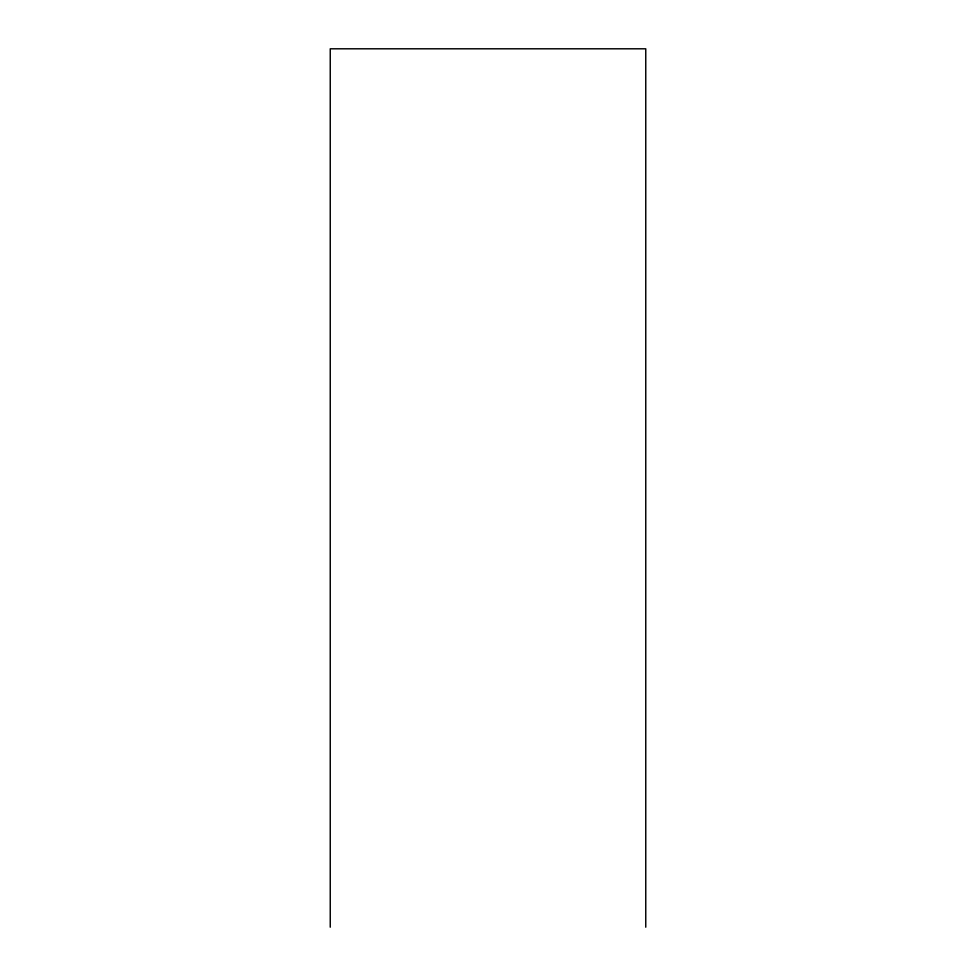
<?xml version="1.0" encoding="UTF-8"?>
<svg xmlns="http://www.w3.org/2000/svg" width="976" height="976" viewBox="0 0 976 976"><rect width="100%" height="100%" fill="white"/><g stroke="black" fill="none" stroke-linecap="round" stroke-linejoin="round"><path stroke-width="1.46" d="M645.758 927.2L645.758 48.8L330.242 48.8L330.242 927.2"/></g></svg>
